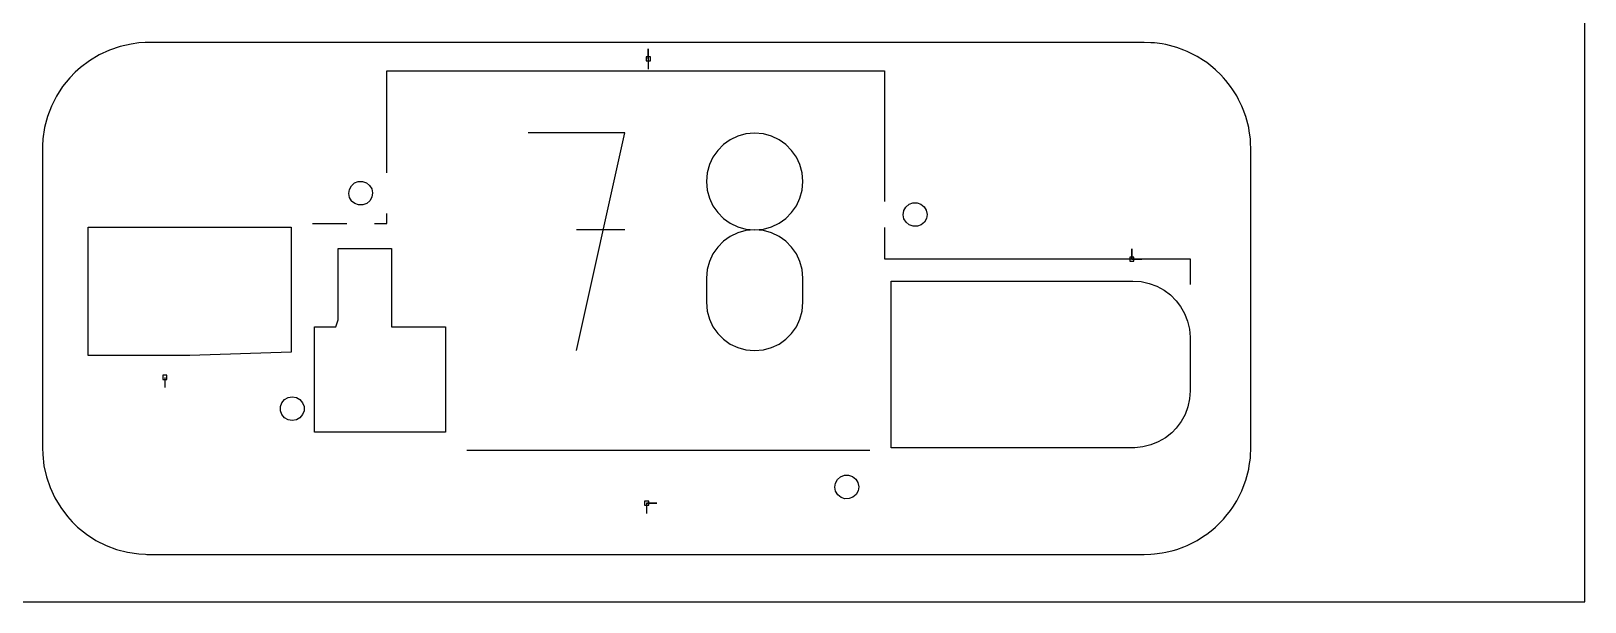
# Model space of a CAD drawing. Extents: x 0 to 570, y 0 to 470.
# Drawn here: x 351.4 to 570, y 0 to 80.3 of the extents above; entities that cross this region are included whole.
import ezdxf

# ---------------------------------------------------------------- set-up
doc = ezdxf.new("R2010")
doc.units = 0

msp = doc.modelspace()

# ---------------------------------------------------------------- linework, layer by layer
at = {"layer": 'annotation', "color": 1}
for p, q in [((438.255635, 76.340635), (438.255635, 77.769384)), ((438.255635, 76.340635), (438.255635, 77.769384)), ((438.255635, 77.769384), (438.255635, 76.340635)), ((401.473408, 60.336073), (401.473458, 74.673876)), ((401.473458, 74.673876), (404.544669, 74.673917)), ((404.544669, 74.673917), (471.473204, 74.673776)), ((438.255635, 76.340635), (438.255635, 74.911885)), ((471.473204, 74.673776), (471.473347, 73.513064)), ((471.473347, 73.513064), (471.473427, 56.275643)), ((434.93979, 65.938579), (421.330966, 65.938579)), ((428.136338, 35.335518), (434.93979, 65.938579)), ((451.992458, 65.791449), (450.84345, 65.475294)), ((453.212673, 65.901155), (451.992458, 65.791449)), ((454.432888, 65.791449), (453.212673, 65.901155)), ((453.212673, 65.901155), (453.212673, 65.901155)), ((455.581896, 65.475294), (454.432888, 65.791449)), ((448.016847, 63.482581), (447.345846, 62.535075)), ((448.836327, 64.301416), (448.016847, 63.482581)), ((449.784967, 64.972135), (448.836327, 64.301416)), ((450.84345, 65.475294), (449.784967, 64.972135)), ((456.640379, 64.972135), (455.581896, 65.475294)), ((457.58902, 64.301416), (456.640379, 64.972135)), ((458.408499, 63.482581), (457.58902, 64.301416)), ((459.0795, 62.535075), (458.408499, 63.482581)), ((446.842642, 61.478343), (446.526553, 60.331828)), ((447.345846, 62.535075), (446.842642, 61.478343)), ((459.582704, 61.478343), (459.0795, 62.535075)), ((459.898793, 60.331828), (459.582704, 61.478343)), ((446.526553, 60.331828), (446.416897, 59.114975)), ((446.416897, 59.114975), (446.416897, 59.114975)), ((446.416897, 59.114975), (446.526616, 57.892409)), ((459.89873, 57.892409), (460.008449, 59.114975)), ((460.008449, 59.114975), (459.898793, 60.331828)), ((460.008449, 59.114975), (460.008449, 59.114975)), ((446.526616, 57.892409), (446.842863, 56.741445)), ((459.582483, 56.741445), (459.89873, 57.892409)), ((446.842863, 56.741445), (447.346273, 55.681369)), ((447.346273, 55.681369), (448.017479, 54.731468)), ((448.017479, 54.731468), (448.837116, 53.911027)), ((457.58823, 53.911027), (458.407867, 54.731468)), ((458.407867, 54.731468), (459.079074, 55.681369)), ((459.079074, 55.681369), (459.582483, 56.741445)), ((391.017509, 53.218204), (395.833645, 53.218226)), ((399.731242, 53.218245), (401.311183, 53.218252)), ((401.311183, 53.218252), (401.473259, 53.21817)), ((401.473259, 53.21817), (401.473387, 54.159671)), ((401.473387, 54.159671), (401.473388, 54.590903)), ((448.837116, 53.911027), (449.78582, 53.239334)), ((449.78582, 53.239334), (450.844224, 52.735675)), ((450.844224, 52.735675), (451.992964, 52.419336)), ((454.432382, 52.419336), (455.581122, 52.735675)), ((455.581122, 52.735675), (456.639526, 53.239334)), ((456.639526, 53.239334), (457.58823, 53.911027)), ((471.473444, 52.651331), (471.473464, 48.218335)), ((434.93979, 52.310563), (428.136338, 52.310563)), ((448.836327, 50.708348), (448.016847, 49.888068)), ((449.784967, 51.379944), (448.836327, 50.708348)), ((450.84345, 51.883553), (449.784967, 51.379944)), ((451.992458, 52.199874), (450.84345, 51.883553)), ((453.212673, 52.309604), (451.992458, 52.199874)), ((451.992964, 52.419336), (453.212673, 52.309604)), ((453.212673, 52.309604), (454.432382, 52.419336)), ((454.432888, 52.199937), (453.212673, 52.309604)), ((453.212673, 52.309604), (453.212673, 52.309604)), ((453.212673, 52.309604), (453.212673, 52.309604)), ((455.581896, 51.883775), (454.432888, 52.199937)), ((456.640379, 51.380371), (455.581896, 51.883775)), ((457.58902, 50.70898), (456.640379, 51.380371)), ((458.408499, 49.888858), (457.58902, 50.70898)), ((447.345846, 48.938406), (446.842642, 47.878665)), ((448.016847, 49.888068), (447.345846, 48.938406)), ((459.0795, 48.939259), (458.408499, 49.888858)), ((459.582704, 47.879439), (459.0795, 48.939259)), ((471.473464, 48.218335), (471.530523, 48.218281)), ((471.530523, 48.218281), (512.643532, 48.218242)), ((506.255637, 48.206439), (506.255637, 49.635189)), ((506.255637, 48.206439), (506.255637, 49.635189)), ((506.255637, 49.635189), (506.255637, 48.206439)), ((506.255637, 48.206439), (507.684387, 48.206439)), ((512.643532, 48.218242), (514.472912, 48.218112)), ((514.472912, 48.218112), (514.47294, 44.637769)), ((446.526553, 46.728146), (446.416897, 45.506151)), ((446.842642, 47.878665), (446.526553, 46.728146)), ((459.898793, 46.728651), (459.582704, 47.879439)), ((460.008449, 45.506151), (459.898793, 46.728651)), ((446.416897, 45.506151), (446.416897, 42.120738)), ((460.008449, 42.120738), (460.008449, 45.506151)), ((460.008449, 45.506151), (460.008449, 45.506151)), ((446.416897, 42.120738), (446.416897, 42.120738)), ((446.416897, 42.120738), (446.526616, 40.898831)), ((459.89873, 40.898831), (460.008449, 42.120738)), ((446.526616, 40.898831), (446.842863, 39.74963)), ((446.842863, 39.74963), (447.346273, 38.692108)), ((459.079074, 38.692108), (459.582483, 39.74963)), ((459.582483, 39.74963), (459.89873, 40.898831)), ((447.346273, 38.692108), (448.017479, 37.745234)), ((448.017479, 37.745234), (448.837116, 36.927979)), ((457.58823, 36.927979), (458.407867, 37.745234)), ((458.407867, 37.745234), (459.079074, 38.692108)), ((448.837116, 36.927979), (449.78582, 36.259313)), ((449.78582, 36.259313), (450.844224, 35.758207)), ((450.844224, 35.758207), (451.992964, 35.443632)), ((451.992964, 35.443632), (453.212673, 35.334558)), ((453.212673, 35.334558), (454.432382, 35.443632)), ((453.212673, 35.334558), (453.212673, 35.334558)), ((454.432382, 35.443632), (455.581122, 35.758207)), ((455.581122, 35.758207), (456.639526, 36.259313)), ((456.639526, 36.259313), (457.58823, 36.927979)), ((370.255633, 31.571876), (370.255633, 30.143126)), ((469.425251, 21.271292), (412.739727, 21.271104)), ((438.01751, 13.8675), (439.44626, 13.8675)), ((438.01751, 13.8675), (439.44626, 13.8675)), ((439.44626, 13.8675), (438.01751, 13.8675)), ((438.01751, 13.8675), (438.01751, 12.43875))]:
    msp.add_line(p, q, dxfattribs=at)
at = {"layer": 'boundary', "color": 5}
for p, q in [((361.001266, 76.906922), (359.641068, 76.09037)), ((362.440237, 77.575093), (361.001266, 76.906922)), ((363.94184, 78.087383), (362.440237, 77.575093)), ((365.489257, 78.438031), (363.94184, 78.087383)), ((366.567083, 78.596996), (365.489257, 78.438031)), ((367.475908, 78.649797), (366.567083, 78.596996)), ((368.017513, 78.667502), (367.475908, 78.649797)), ((385.301618, 78.667502), (368.017513, 78.667502)), ((419.71325, 78.667502), (385.301618, 78.667502)), ((463.267475, 78.667502), (419.71325, 78.667502)), ((476.640758, 78.667502), (463.267475, 78.667502)), ((508.017513, 78.667502), (476.640758, 78.667502)), ((508.937056, 78.624628), (508.017513, 78.667502)), ((509.471981, 78.596594), (508.937056, 78.624628)), ((510.512658, 78.443109), (509.471981, 78.596594)), ((511.041724, 78.359313), (510.512658, 78.443109)), ((512.060193, 78.096081), (511.041724, 78.359313)), ((512.577605, 77.957442), (512.060193, 78.096081)), ((513.562316, 77.587442), (512.577605, 77.957442)), ((514.0624, 77.395478), (513.562316, 77.587442)), ((515.002207, 76.922908), (514.0624, 77.395478)), ((515.479485, 76.679722), (515.002207, 76.922908)), ((516.363746, 76.109933), (515.479485, 76.679722)), ((357.627896, 74.462018), (356.870337, 73.704463)), ((358.368139, 75.128534), (357.627896, 74.462018)), ((359.641068, 76.09037), (358.368139, 75.128534)), ((516.81299, 75.818191), (516.363746, 76.109933)), ((517.638187, 75.151775), (516.81299, 75.818191)), ((518.054473, 74.814673), (517.638187, 75.151775)), ((518.785918, 74.083232), (518.054473, 74.814673)), ((355.866268, 72.462213), (355.00451, 71.128121)), ((356.870337, 73.704463), (355.866268, 72.462213)), ((519.164689, 73.704463), (518.785918, 74.083232)), ((519.501789, 73.288176), (519.164689, 73.704463)), ((520.168205, 72.462973), (519.501789, 73.288176)), ((520.459946, 72.01373), (520.168205, 72.462973)), ((355.00451, 71.128121), (354.288646, 69.710385)), ((521.02973, 71.129478), (520.459946, 72.01373)), ((521.272915, 70.652201), (521.02973, 71.129478)), ((521.745496, 69.71239), (521.272915, 70.652201)), ((353.726712, 68.224909), (353.325001, 66.688343)), ((354.288646, 69.710385), (353.726712, 68.224909)), ((521.93746, 69.212307), (521.745496, 69.71239)), ((522.307452, 68.227593), (521.93746, 69.212307)), ((522.446092, 67.710183), (522.307452, 68.227593)), ((353.325001, 66.688343), (353.088014, 65.117924)), ((522.709325, 66.691715), (522.446092, 67.710183)), ((522.793123, 66.162649), (522.709325, 66.691715)), ((522.946605, 65.121974), (522.793123, 66.162649)), ((353.039711, 64.143689), (353.017508, 25.249854)), ((353.088014, 65.117924), (353.039711, 64.143689)), ((522.974638, 64.587047), (522.946605, 65.121974)), ((523.017512, 63.667502), (522.974638, 64.587047)), ((523.017512, 60.208636), (523.017512, 63.667502)), ((523.00322, 21.360987), (523.017512, 60.208636)), ((353.017508, 25.249854), (353.017508, 21.667502)), ((353.017508, 21.667502), (353.061913, 20.715127)), ((353.061913, 20.715127), (353.246981, 19.139251)), ((522.793123, 19.172354), (522.946605, 20.213029)), ((522.946605, 20.213029), (522.974638, 20.747956)), ((522.974638, 20.747956), (523.00322, 21.360987)), ((353.246981, 19.139251), (353.597632, 17.591833)), ((353.597632, 17.591833), (354.109917, 16.090221)), ((522.307451, 17.107412), (522.446092, 17.624821)), ((522.446092, 17.624821), (522.709325, 18.643288)), ((522.709325, 18.643288), (522.793123, 19.172354)), ((354.109917, 16.090221), (354.778091, 14.651256)), ((521.272915, 14.682803), (521.745496, 15.62261)), ((521.745496, 15.62261), (521.93746, 16.122693)), ((521.93746, 16.122693), (522.307451, 17.107412)), ((354.778091, 14.651256), (355.59464, 13.291059)), ((355.59464, 13.291059), (356.556476, 12.018129)), ((520.168205, 12.872028), (520.459946, 13.321271)), ((520.459946, 13.321271), (521.02973, 14.205526)), ((521.02973, 14.205526), (521.272915, 14.682803)), ((356.556476, 12.018129), (357.222994, 11.277885)), ((357.222994, 11.277885), (357.980553, 10.520326)), ((518.433244, 10.899097), (519.164689, 11.630542)), ((519.164689, 11.630542), (519.501789, 12.046829)), ((519.501789, 12.046829), (520.168205, 12.872028)), ((357.980553, 10.520326), (359.222796, 9.516259)), ((359.222796, 9.516259), (360.556895, 8.654499)), ((515.479485, 8.655279), (516.363746, 9.225068)), ((516.363746, 9.225068), (516.81299, 9.51681)), ((516.81299, 9.51681), (517.638187, 10.183224)), ((517.638187, 10.183224), (518.054473, 10.520326)), ((518.054473, 10.520326), (518.433244, 10.899097)), ((360.556895, 8.654499), (361.974629, 7.938638)), ((361.974629, 7.938638), (363.460105, 7.376701)), ((363.460105, 7.376701), (364.996666, 6.97499)), ((364.996666, 6.97499), (366.567083, 6.738007)), ((366.567083, 6.738007), (367.541323, 6.689703)), ((367.541323, 6.689703), (367.700053, 6.682302)), ((367.700053, 6.682302), (400.032218, 6.6675)), ((400.032218, 6.6675), (456.809757, 6.6675)), ((456.809757, 6.6675), (468.33931, 6.6675)), ((468.33931, 6.6675), (508.017513, 6.6675)), ((508.017513, 6.6675), (508.937056, 6.710374)), ((508.937056, 6.710374), (509.471981, 6.738409)), ((509.471981, 6.738409), (510.512658, 6.891893)), ((510.512658, 6.891893), (511.041724, 6.975689)), ((511.041724, 6.975689), (512.060193, 7.238923)), ((512.060193, 7.238923), (512.577605, 7.377561)), ((512.577605, 7.377561), (513.562316, 7.747559)), ((513.562316, 7.747559), (514.0624, 7.939524)), ((514.0624, 7.939524), (515.002207, 8.412094)), ((515.002207, 8.412094), (515.479485, 8.655279))]:
    msp.add_line(p, q, dxfattribs=at)
at = {"layer": 'frame', "color": 5}
for p, q in [((570, 0), (570, 470)), ((0, 0), (570, 0))]:
    msp.add_line(p, q, dxfattribs=at)
at = {"layer": 'hole', "color": 5}
for p, q in [((438.541385, 76.626385), (437.969885, 76.626385)), ((437.969885, 76.626385), (437.969885, 76.054885)), ((438.541385, 76.054885), (438.541385, 76.626385)), ((437.969885, 76.054885), (438.541385, 76.054885)), ((396.917174, 58.897706), (397.459881, 59.107146)), ((397.459881, 59.107146), (398.041452, 59.118338)), ((398.041452, 59.118338), (398.591855, 58.929933)), ((396.107741, 57.431278), (396.197715, 58.005996)), ((396.21976, 56.860446), (396.107741, 57.431278)), ((396.197715, 58.005996), (396.47883, 58.515281)), ((396.497385, 56.385226), (396.21976, 56.860446)), ((396.47883, 58.515281), (396.917174, 58.897706)), ((398.591855, 58.929933), (399.044587, 58.564655)), ((399.044587, 58.564655), (399.345088, 58.066562)), ((399.367132, 56.921012), (399.086017, 56.411726)), ((399.345088, 58.066562), (399.457103, 57.495731)), ((399.457103, 57.495731), (399.367132, 56.921012)), ((396.52026, 56.362352), (396.497385, 56.385226)), ((396.972991, 55.997074), (396.52026, 56.362352)), ((397.491129, 55.811489), (396.972991, 55.997074)), ((398.104966, 55.819862), (397.491129, 55.811489)), ((398.647674, 56.029301), (398.104966, 55.819862)), ((399.086017, 56.411726), (398.647674, 56.029301)), ((474.107118, 54.4384), (474.199564, 55.012901)), ((474.199564, 55.012901), (474.48293, 55.521137)), ((474.48293, 55.521137), (474.923029, 55.901808)), ((474.923029, 55.901808), (475.466786, 56.108997)), ((475.466786, 56.108997), (476.048615, 56.117716)), ((476.048615, 56.117716), (476.598334, 55.926913)), ((476.598334, 55.926913), (477.049641, 55.5596)), ((477.049641, 55.5596), (477.348109, 55.060083)), ((477.348109, 55.060083), (477.457728, 54.48861)), ((359.472516, 43.688657), (359.472516, 52.667502)), ((359.472516, 52.667502), (365.29229, 52.667502)), ((365.29229, 52.667502), (388.017509, 52.667502)), ((388.017509, 52.667502), (388.01751, 38.775559)), ((474.216737, 53.866926), (474.107118, 54.4384)), ((474.515204, 53.367407), (474.216737, 53.866926)), ((474.966512, 53.000095), (474.515204, 53.367407)), ((475.516234, 52.809292), (474.966512, 53.000095)), ((476.098063, 52.818011), (475.516234, 52.809292)), ((476.641817, 53.0252), (476.098063, 52.818011)), ((477.081917, 53.40587), (476.641817, 53.0252)), ((477.365281, 53.914108), (477.081917, 53.40587)), ((477.457728, 54.48861), (477.365281, 53.914108)), ((394.613204, 49.668274), (395.281725, 49.668275)), ((394.613204, 39.648069), (394.613204, 49.668274)), ((395.281725, 49.668275), (402.113203, 49.668275)), ((402.113203, 49.668275), (402.113203, 48.687707)), ((402.113203, 48.687707), (402.113203, 38.667501)), ((506.541387, 48.492189), (505.969887, 48.492189)), ((505.969887, 48.492189), (505.969887, 47.920689)), ((506.541387, 47.920689), (506.541387, 48.492189)), ((505.969887, 47.920689), (506.541387, 47.920689)), ((472.425251, 32.388402), (472.425251, 45.110814)), ((472.425251, 45.110814), (501.510976, 45.110814)), ((501.510976, 45.110814), (506.384214, 45.110814)), ((506.384214, 45.110814), (507.598626, 45.031076)), ((507.598626, 45.031076), (508.717008, 44.789449)), ((508.717008, 44.789449), (509.78949, 44.390735)), ((509.78949, 44.390735), (510.794125, 43.843091)), ((510.794125, 43.843091), (511.710342, 43.157721)), ((359.472516, 34.667501), (359.472516, 43.688657)), ((511.710342, 43.157721), (512.519421, 42.348648)), ((512.519421, 42.348648), (513.131776, 41.530628)), ((513.131776, 41.530628), (513.694503, 40.535581)), ((394.318422, 38.667501), (394.613204, 39.648069)), ((513.694503, 40.535581), (514.109527, 39.470386)), ((514.109527, 39.470386), (514.368358, 38.35683)), ((388.01751, 38.775559), (388.01751, 35.10591)), ((391.306108, 35.921387), (391.306108, 38.667502)), ((391.306108, 38.667502), (394.318422, 38.667501)), ((402.113203, 38.667501), (402.641999, 38.667501)), ((402.641999, 38.667501), (403.574538, 38.667501)), ((403.574538, 38.667501), (409.739727, 38.667502)), ((409.739727, 38.667502), (409.739727, 28.312885)), ((514.368358, 38.35683), (514.465673, 37.217692)), ((514.465673, 37.217692), (514.472515, 30.398721)), ((388.01751, 35.10591), (373.778562, 34.667501)), ((391.306108, 32.899116), (391.306108, 35.921387)), ((373.778562, 34.667501), (359.472516, 34.667501)), ((391.306108, 28.469093), (391.306108, 32.899116)), ((370.541383, 31.857626), (369.969883, 31.857626)), ((369.969883, 31.857626), (369.969883, 31.286126)), ((369.969883, 31.286126), (370.541383, 31.286126)), ((370.541383, 31.286126), (370.541383, 31.857626)), ((472.425251, 28.972129), (472.425251, 32.388402)), ((386.71725, 28.00625), (387.09173, 28.452542)), ((387.09173, 28.452542), (387.596272, 28.743836)), ((387.596272, 28.743836), (388.17001, 28.845001)), ((388.17001, 28.845001), (388.743752, 28.743835)), ((388.743752, 28.743835), (389.248285, 28.452543)), ((389.248285, 28.452543), (389.622765, 28.00625)), ((391.306108, 23.842955), (391.306108, 28.469093)), ((472.425251, 21.667502), (472.425251, 28.972129)), ((514.394328, 28.552787), (514.153617, 27.431598)), ((514.472515, 29.667501), (514.394328, 28.552787)), ((514.472515, 30.398721), (514.472515, 29.667501)), ((386.517995, 27.458796), (386.71725, 28.00625)), ((386.517995, 26.876206), (386.517995, 27.458796)), ((386.71725, 26.328751), (386.517995, 26.876206)), ((387.09173, 25.882461), (386.71725, 26.328751)), ((389.622765, 26.328752), (389.248285, 25.882461)), ((389.622765, 28.00625), (389.822023, 27.458795)), ((389.822023, 26.876206), (389.622765, 26.328752)), ((389.822023, 27.458795), (389.822023, 26.876206)), ((409.739727, 28.312885), (409.739727, 26.895458)), ((409.739727, 26.895458), (409.739727, 23.842955)), ((513.755065, 26.356343), (513.206848, 25.349122)), ((514.153617, 27.431598), (513.755065, 26.356343)), ((387.596272, 25.591168), (387.09173, 25.882461)), ((388.170011, 25.490001), (387.596272, 25.591168)), ((388.743752, 25.591168), (388.170011, 25.490001)), ((389.248285, 25.882461), (388.743752, 25.591168)), ((512.520257, 24.430633), (511.875324, 23.785704)), ((513.206848, 25.349122), (512.520257, 24.430633)), ((399.400544, 23.842955), (391.306108, 23.842955)), ((403.158595, 23.842955), (399.400544, 23.842955)), ((409.739727, 23.842955), (403.158595, 23.842955)), ((508.929108, 22.066217), (507.817197, 21.792523)), ((509.99039, 22.496053), (508.929108, 22.066217)), ((510.979234, 23.073176), (509.99039, 22.496053)), ((511.875324, 23.785704), (510.979234, 23.073176)), ((497.920661, 21.667502), (472.425251, 21.667502)), ((506.574993, 21.674063), (497.920661, 21.667502)), ((506.677479, 21.680623), (506.574993, 21.674063)), ((507.817197, 21.792523), (506.677479, 21.680623)), ((464.867389, 17.220664), (465.306148, 17.602674)), ((465.306148, 17.602674), (465.849104, 17.811582)), ((465.849104, 17.811582), (466.430768, 17.822189)), ((466.430768, 17.822189), (466.980978, 17.633216)), ((466.980978, 17.633216), (467.433372, 17.267457)), ((464.495183, 16.13696), (464.585741, 16.711626)), ((464.606634, 15.565974), (464.495183, 16.13696)), ((464.585741, 16.711626), (464.867389, 17.220664)), ((464.906653, 15.067546), (464.606634, 15.565974)), ((467.433372, 17.267457), (467.733392, 16.769026)), ((467.754283, 15.623374), (467.472636, 15.114338)), ((467.733392, 16.769026), (467.844842, 16.198044)), ((467.844842, 16.198044), (467.754283, 15.623374)), ((438.30326, 14.15325), (437.73176, 14.15325)), ((437.73176, 14.15325), (437.73176, 13.58175)), ((437.73176, 13.58175), (438.30326, 13.58175)), ((438.30326, 13.58175), (438.30326, 14.15325)), ((465.359048, 14.701787), (464.906653, 15.067546)), ((465.90926, 14.512814), (465.359048, 14.701787)), ((466.490924, 14.523421), (465.90926, 14.512814)), ((467.033877, 14.732329), (466.490924, 14.523421)), ((467.472636, 15.114338), (467.033877, 14.732329))]:
    msp.add_line(p, q, dxfattribs=at)

doc.saveas('drawing.dxf')
